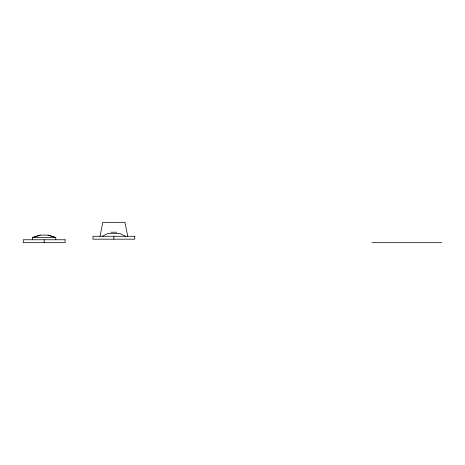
<?xml version="1.0" encoding="UTF-8"?>
<svg xmlns="http://www.w3.org/2000/svg" width="465" height="465" viewBox="0 0 465 465"><rect width="100%" height="100%" fill="white"/><g stroke="black" fill="none" stroke-linecap="round" stroke-linejoin="round"><path stroke-width="0.7" d="M100.016 236.278L102.788 222.334L124.951 222.334L127.724 236.278M102.254 236.278L108.06 233.372L119.679 233.372L125.486 236.278M32.957 237.435L40.252 235.116L48.069 235.116L55.457 237.435M32.87 237.435L40.252 235.116M110.966 232.209L116.773 232.209M372.041 242.666L441.75 242.666M48.069 235.116L55.37 237.435M113.867 236.278L113.867 239.179M55.777 239.76L55.783 237.435L32.544 237.435L32.544 239.76M44.163 239.76L44.163 242.666M134.78 236.278L92.959 236.278L92.959 239.179L134.78 239.179L134.78 236.278M65.077 239.76L23.25 239.76L23.25 242.666L65.077 242.666L65.077 239.76"/></g></svg>
